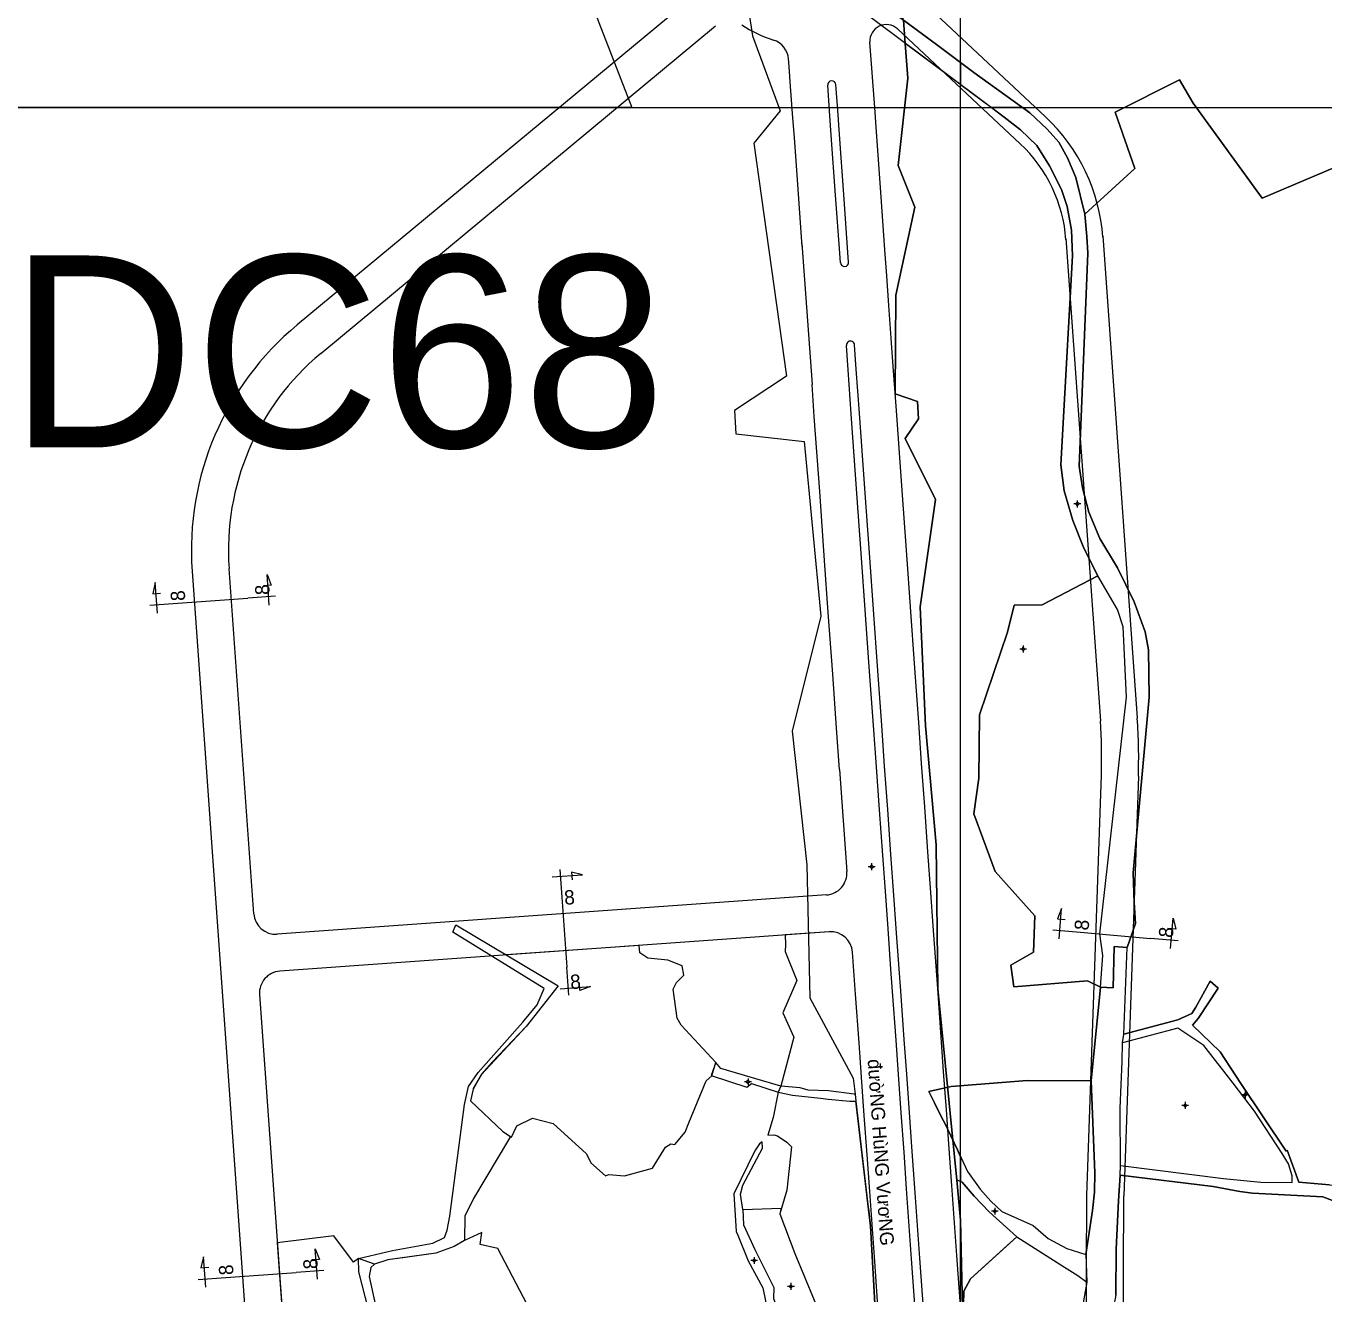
# Model space of a CAD drawing. Extents: x 547408 to 554234, y 1833375 to 1843904.
# Drawn here: x 551159.2 to 551632.5, y 1839567.3 to 1840029.8 of the extents above; entities that cross this region are included whole.
import ezdxf

# ---------------------------------------------------------------- set-up
doc = ezdxf.new("R2010")
doc.units = 0
for name, color, linetype in [('Level 1', 7, 'Continuous'), ('Level 10', 7, 'Continuous'), ('Level 11', 7, 'Continuous'), ('Level 2', 7, 'Continuous'), ('Level 30', 7, 'Continuous'), ('Level 52', 7, 'Continuous'), ('Level 62', 7, 'Continuous')]:
    doc.layers.add(name, color=color, linetype=linetype)

msp = doc.modelspace()

# ---------------------------------------------------------------- linework, layer by layer
at = {"layer": 'Level 1'}
for points in [[(551247.16, 1839829.68), (551248.66, 1839825.8), (551245.83, 1839825.6)], [(551247.96, 1839818.57), (551247.16, 1839829.68)], [(551206.41, 1839826.77), (551205.48, 1839822.71), (551208.31, 1839822.91)], [(551207.2, 1839815.66), (551206.41, 1839826.77)], [(551204.46, 1839818.51), (551214.56, 1839819.23)], [(551214.56, 1839819.23), (551240.17, 1839821.06)], [(551250.26, 1839821.78), (551240.17, 1839821.06)], [(551351.08, 1839719.4), (551362.19, 1839720.19)], [(551353.93, 1839722.14), (551354.65, 1839712.04)], [(551362.19, 1839720.19), (551358.13, 1839721.12), (551358.34, 1839718.29)], [(551354.65, 1839712.04), (551356.48, 1839686.43)], [(551536.83, 1839707.93), (551535.28, 1839704.07), (551538.1, 1839703.82)], [(551535.87, 1839696.83), (551536.83, 1839707.93)], [(551577.54, 1839704.39), (551578.4, 1839700.32), (551575.58, 1839700.56)], [(551576.57, 1839693.29), (551577.54, 1839704.39)], [(551533.61, 1839700.08), (551543.69, 1839699.2)], [(551543.69, 1839699.2), (551569.27, 1839696.98)], [(551579.36, 1839696.1), (551569.27, 1839696.98)], [(551357.2, 1839676.33), (551356.48, 1839686.43)], [(551353.99, 1839678.64), (551365.1, 1839679.43)], [(551365.1, 1839679.43), (551361.22, 1839677.94), (551361.02, 1839680.77)], [(551264.74, 1839583.77), (551266.23, 1839579.88), (551263.41, 1839579.68)], [(551265.53, 1839572.66), (551264.74, 1839583.77)], [(551223.98, 1839580.85), (551223.05, 1839576.8), (551225.88, 1839577)], [(551224.78, 1839569.75), (551223.98, 1839580.85)], [(551222.04, 1839572.59), (551232.13, 1839573.32)], [(551232.13, 1839573.32), (551257.74, 1839575.15)], [(551267.84, 1839575.87), (551257.74, 1839575.15)]]:
    msp.add_lwpolyline(points, dxfattribs=at)
at = {"layer": 'Level 10'}
for p, q in [((551479.19, 1840031.88), (551479.81, 1840023.44)), ((551559.44, 1839662.09), (551560.66, 1839693.61)), ((551558.96, 1839658.89), (551559.44, 1839662.09)), ((551461.53, 1839640.22), (551461.83, 1839637.64)), ((551497.14, 1839623.41), (551498.56, 1839608.95)), ((551558.17, 1839610.63), (551558.25, 1839614.11)), ((551545.61, 1839581.62), (551545.97, 1839571.58))]:
    msp.add_line(p, q, dxfattribs=at)
for points in [[(551416.64, 1840074.89), (551424.17, 1840026.23), (551434.21, 1839998.79), (551424.62, 1839987.08), (551436.5, 1839902.05), (551417.51, 1839889.51), (551418.07, 1839881.03), (551443.01, 1839878.23), (551448.98, 1839814.54), (551438.57, 1839772.51), (551443.94, 1839723.78), (551445.03, 1839675.24), (551460.86, 1839645.99), (551461.53, 1839640.22)], [(551634.43, 1839607.03), (551623.31, 1839608.05), (551619.09, 1839619.69), (551618.63, 1839619.43), (551602.13, 1839644), (551594.64, 1839655.66), (551584.56, 1839665.36), (551586.63, 1839667.74), (551593.88, 1839678.86), (551591.03, 1839681.43), (551585.78, 1839671.88), (551584.25, 1839669.57), (551579.17, 1839667.27), (551559.44, 1839662.09), (551560.66, 1839693.61), (551563.76, 1839702.35), (551563.27, 1839710.01), (551562.88, 1839720.86), (551568.74, 1839784.91), (551568.48, 1839802.21), (551567.32, 1839808.84), (551563.29, 1839819.68), (551557.21, 1839832.1), (551550.77, 1839842.78), (551546.75, 1839852.39), (551544.43, 1839861.3), (551543.19, 1839869.23), (551546.34, 1839946.93), (551546.05, 1839952.96), (551545.3, 1839961.14), (551542.04, 1839974.55), (551539.01, 1839981.64), (551535.84, 1839987.35), (551531.52, 1839992.14), (551525.28, 1839998.11), (551504.83, 1840012.79), (551491.72, 1840022.65), (551479.19, 1840031.88)], [(551479.19, 1840031.88), (551491.72, 1840022.65), (551504.83, 1840012.79), (551525.28, 1839998.11), (551531.52, 1839992.14), (551535.84, 1839987.35), (551539.01, 1839981.64), (551542.04, 1839974.55), (551545.3, 1839961.14), (551546.05, 1839952.96), (551546.34, 1839946.93), (551543.19, 1839869.23), (551544.43, 1839861.3), (551546.75, 1839852.39), (551550.77, 1839842.78), (551557.21, 1839832.1), (551563.29, 1839819.68), (551567.32, 1839808.84), (551568.48, 1839802.21), (551568.74, 1839784.91), (551562.88, 1839720.86), (551563.27, 1839710.01), (551563.76, 1839702.35), (551560.66, 1839693.61)], [(551479.81, 1840023.44), (551480.74, 1840010.77), (551477.22, 1839978.92), (551483.27, 1839963.7), (551476.42, 1839931.55), (551476.11, 1839895.58), (551484.22, 1839892.81), (551484.63, 1839886.48), (551479.83, 1839879.33), (551490.86, 1839857.05), (551485.3, 1839817.97), (551487.21, 1839774.56), (551491.07, 1839731.13), (551491.72, 1839678.58), (551497.14, 1839623.41)], [(551551.03, 1839679.17), (551551.78, 1839690.78), (551550.76, 1839698.68), (551560.45, 1839784.99), (551559.28, 1839810.57), (551557.22, 1839816.96), (551550.03, 1839829.23), (551544.88, 1839839.29), (551540.9, 1839849.44), (551537.7, 1839860.21), (551536.48, 1839869.75), (551540.82, 1839945.93), (551540.38, 1839955.25), (551538.81, 1839963.99), (551536.79, 1839970.12), (551532.43, 1839978.75), (551527.81, 1839986.2), (551521.78, 1839991.93), (551515.92, 1839996.51), (551479.81, 1840023.44)], [(551284.24, 1839561.11), (551280.62, 1839575.3), (551280.44, 1839580.22), (551292.82, 1839583.19), (551307.6, 1839585.83), (551311.84, 1839587.84), (551312.83, 1839590.61), (551313.77, 1839595.71), (551319.16, 1839636.38), (551320.63, 1839643.01), (551324.07, 1839648.01), (551340.43, 1839666.41), (551345.61, 1839672.71), (551348.13, 1839678.73), (551314.82, 1839699.19), (551315.99, 1839701.89), (551353.29, 1839679.65), (551341.58, 1839664.79), (551329.26, 1839651.81), (551325.29, 1839647.43), (551325.17, 1839647.25), (551322.34, 1839642.25), (551322.23, 1839641.96), (551321.37, 1839637.76), (551333.08, 1839626.57), (551335.93, 1839624.72)], [(551551.03, 1839679.17), (551555.56, 1839678.99), (551555.99, 1839693.97), (551560.66, 1839693.61)], [(551545.61, 1839581.62), (551548.03, 1839597.77), (551548.78, 1839604.47), (551548.95, 1839611.41), (551547.53, 1839645.03), (551551.03, 1839679.17)], [(551559.44, 1839662.09), (551579.17, 1839667.27), (551584.25, 1839669.57), (551585.78, 1839671.88), (551591.03, 1839681.43), (551593.88, 1839678.86), (551586.63, 1839667.74), (551584.56, 1839665.36), (551594.64, 1839655.66), (551602.13, 1839644), (551618.63, 1839619.43), (551619.09, 1839619.69), (551623.31, 1839608.05), (551634.43, 1839607.03), (551637.54, 1839606.83), (551646.06, 1839603.96), (551643.54, 1839598.36), (551631.99, 1839602.72), (551606.38, 1839603.99), (551601.81, 1839604.62), (551592.11, 1839606.48), (551558.17, 1839610.63)], [(551558.25, 1839614.11), (551595.82, 1839609.35), (551609.39, 1839608.11), (551620.82, 1839607.94), (551620.92, 1839610.43), (551619.58, 1839614.81), (551617.16, 1839618.46), (551607.09, 1839633.9), (551599.31, 1839644.22), (551588.7, 1839657.95), (551579.17, 1839664.2), (551558.96, 1839658.89)], [(551558.25, 1839614.11), (551558.22, 1839635.11), (551558.83, 1839652.04), (551558.96, 1839658.89)], [(551461.53, 1839640.22), (551461.19, 1839640.17), (551451.88, 1839641.39), (551444.43, 1839641.65), (551441.45, 1839642.42), (551434.42, 1839643.06), (551423.22, 1839646.32), (551412.59, 1839649.54), (551410.81, 1839651.73), (551409.07, 1839646.92), (551422, 1839642.76), (551423.78, 1839644.04), (551433.49, 1839640.85), (551438.68, 1839639.78), (551448.88, 1839638.76), (551451.68, 1839638.31), (551459.6, 1839637.6), (551461.83, 1839637.64)], [(551465.88, 1839539.69), (551468.92, 1839559.4), (551467.13, 1839592.05), (551461.83, 1839637.64)], [(551335.93, 1839624.72), (551322.41, 1839602.05), (551319.26, 1839595.65), (551319.18, 1839586.79), (551315.33, 1839584.58), (551308.72, 1839582.11), (551297.48, 1839580.64), (551291.17, 1839579.74), (551286.3, 1839578.16), (551284.94, 1839576.91), (551284.32, 1839573.62), (551286.7, 1839563.12)], [(551420.55, 1839598.14), (551419.79, 1839603.65), (551420.6, 1839606.96), (551427.79, 1839620.41), (551427.7, 1839622.74), (551426.62, 1839622.09), (551424.92, 1839619.45), (551417.29, 1839603.83), (551418.16, 1839590.03), (551418.74, 1839588.73), (551422.51, 1839579.34), (551427.86, 1839569.5), (551428.91, 1839564.75), (551428.57, 1839563.1), (551432.41, 1839553.19), (551438.44, 1839539.29), (551438.83, 1839538.46), (551439.79, 1839538.21), (551442.6, 1839540), (551447.84, 1839542.32), (551455.68, 1839546.91), (551457.42, 1839545.23), (551465.34, 1839536.23)], [(551497.14, 1839623.41), (551498.85, 1839619.83), (551502.48, 1839611.94), (551507.09, 1839605.47), (551511.04, 1839601.11), (551515.02, 1839597.35), (551526.43, 1839592.27), (551531.85, 1839587.52), (551538.72, 1839583.88), (551545.61, 1839581.62)], [(551498.56, 1839608.95), (551500.58, 1839608.08), (551504.93, 1839602.97), (551510.35, 1839597.24), (551520.48, 1839588.08), (551537.91, 1839577.12), (551542.76, 1839574.02), (551545.97, 1839571.58)], [(551498.56, 1839608.95), (551500.01, 1839594.2), (551500.73, 1839561.96), (551512.46, 1839504.96), (551513.28, 1839501.74)], [(551558.17, 1839610.63), (551557.53, 1839601.3), (551556.65, 1839583.62), (551556.54, 1839566.86), (551555.78, 1839562.46), (551556.86, 1839539.49), (551562.85, 1839513.14), (551565.35, 1839504.07), (551568, 1839502.06)], [(551556.54, 1839566.86), (551556.65, 1839583.62), (551557.53, 1839601.3), (551558.17, 1839610.63), (551592.11, 1839606.48), (551601.81, 1839604.62), (551606.38, 1839603.99), (551631.99, 1839602.72), (551643.54, 1839598.36)], [(551420.55, 1839598.14), (551434.57, 1839598.57), (551434.06, 1839596.57), (551439.51, 1839582), (551446.66, 1839564.97), (551450.2, 1839557.33), (551452.86, 1839551.17), (551453.45, 1839550.17)], [(551420.55, 1839598.14), (551420.79, 1839592.54), (551424.99, 1839583.45), (551431.9, 1839569.7), (551431.83, 1839565.64), (551435.59, 1839555.73), (551441.68, 1839541.5), (551448.45, 1839544.82), (551454.55, 1839548.19), (551453.78, 1839549.67)], [(551545.97, 1839571.58), (551544.82, 1839564.76), (551546.53, 1839538.36), (551547.87, 1839532.57), (551549.22, 1839524.69), (551551.56, 1839518.76)]]:
    msp.add_lwpolyline(points, dxfattribs=at)
at = {"layer": 'Level 11'}
for p, q in [((551541.91, 1839855.44), (551541.29, 1839855.44)), ((551542.54, 1839856.07), (551541.91, 1839855.44)), ((551541.91, 1839855.44), (551542.54, 1839854.81)), ((551542.54, 1839856.69), (551542.54, 1839856.07)), ((551543.17, 1839855.44), (551542.54, 1839856.07)), ((551542.54, 1839854.81), (551543.17, 1839855.44)), ((551542.54, 1839854.81), (551542.54, 1839854.19)), ((551543.79, 1839855.44), (551543.17, 1839855.44)), ((551522.19, 1839802.53), (551521.56, 1839802.53)), ((551522.81, 1839803.15), (551522.19, 1839802.53)), ((551522.19, 1839802.53), (551522.81, 1839801.91)), ((551522.81, 1839803.78), (551522.81, 1839803.15)), ((551523.44, 1839802.53), (551522.81, 1839803.15)), ((551522.81, 1839801.91), (551523.44, 1839802.53)), ((551522.81, 1839801.91), (551522.81, 1839801.28)), ((551524.06, 1839802.53), (551523.44, 1839802.53)), ((551466.94, 1839723.13), (551466.31, 1839723.13)), ((551467.56, 1839723.75), (551466.94, 1839723.13)), ((551466.94, 1839723.13), (551467.56, 1839722.51)), ((551467.56, 1839724.38), (551467.56, 1839723.75)), ((551468.19, 1839723.13), (551467.56, 1839723.75)), ((551467.56, 1839722.51), (551468.19, 1839723.13)), ((551467.56, 1839722.51), (551467.56, 1839721.88)), ((551468.81, 1839723.13), (551468.19, 1839723.13)), ((551421.87, 1839644.66), (551421.24, 1839644.66)), ((551422.49, 1839645.29), (551421.87, 1839644.66)), ((551421.87, 1839644.66), (551422.49, 1839644.03)), ((551422.49, 1839645.91), (551422.49, 1839645.29)), ((551423.11, 1839644.66), (551422.49, 1839645.29)), ((551422.49, 1839644.03), (551423.11, 1839644.66)), ((551423.74, 1839644.66), (551423.11, 1839644.66)), ((551422.49, 1839644.03), (551422.49, 1839643.41)), ((551603.11, 1839639.9), (551602.48, 1839639.9)), ((551603.73, 1839640.53), (551603.11, 1839639.9)), ((551603.11, 1839639.9), (551603.73, 1839639.27)), ((551603.73, 1839641.15), (551603.73, 1839640.53)), ((551604.35, 1839639.9), (551603.73, 1839640.53)), ((551603.73, 1839639.27), (551604.35, 1839639.9)), ((551604.98, 1839639.9), (551604.35, 1839639.9)), ((551581.23, 1839636.07), (551580.6, 1839636.07)), ((551581.85, 1839636.69), (551581.23, 1839636.07)), ((551581.23, 1839636.07), (551581.85, 1839635.45)), ((551581.85, 1839637.32), (551581.85, 1839636.69)), ((551582.47, 1839636.07), (551581.85, 1839636.69)), ((551581.85, 1839635.45), (551582.47, 1839636.07)), ((551581.85, 1839635.45), (551581.85, 1839634.82)), ((551583.1, 1839636.07), (551582.47, 1839636.07)), ((551603.73, 1839639.27), (551603.73, 1839638.65)), ((551511.87, 1839597.49), (551511.24, 1839597.49)), ((551512.49, 1839598.11), (551511.87, 1839597.49)), ((551511.87, 1839597.49), (551512.49, 1839596.87)), ((551512.49, 1839598.74), (551512.49, 1839598.11)), ((551513.11, 1839597.49), (551512.49, 1839598.11)), ((551512.49, 1839596.87), (551513.11, 1839597.49)), ((551512.49, 1839596.87), (551512.49, 1839596.24)), ((551513.74, 1839597.49), (551513.11, 1839597.49)), ((551424.09, 1839579.48), (551423.47, 1839579.48)), ((551424.72, 1839580.11), (551424.09, 1839579.48)), ((551424.09, 1839579.48), (551424.72, 1839578.85)), ((551424.72, 1839580.73), (551424.72, 1839580.11)), ((551425.35, 1839579.48), (551424.72, 1839580.11)), ((551424.72, 1839578.85), (551425.35, 1839579.48)), ((551424.72, 1839578.85), (551424.72, 1839578.23)), ((551425.97, 1839579.48), (551425.35, 1839579.48)), ((551437.51, 1839570.04), (551436.88, 1839570.04)), ((551438.13, 1839570.67), (551437.51, 1839570.04)), ((551437.51, 1839570.04), (551438.13, 1839569.41)), ((551438.13, 1839571.29), (551438.13, 1839570.67)), ((551438.75, 1839570.04), (551438.13, 1839570.67)), ((551438.13, 1839569.41), (551438.75, 1839570.04)), ((551438.13, 1839569.41), (551438.13, 1839568.79)), ((551439.38, 1839570.04), (551438.75, 1839570.04))]:
    msp.add_line(p, q, dxfattribs=at)
for centre in [(551542.54, 1839855.44), (551522.81, 1839802.53), (551467.56, 1839723.13), (551422.49, 1839644.66), (551603.73, 1839639.9), (551581.85, 1839636.07), (551512.49, 1839597.49), (551424.72, 1839579.48), (551438.13, 1839570.04)]:
    msp.add_circle(centre, 0.15, dxfattribs=at)
at = {"layer": 'Level 2'}
for p, q in [((551480.74, 1840010.77), (551479.81, 1840023.44)), ((551477.22, 1839978.92), (551480.74, 1840010.77)), ((551479.83, 1839879.33), (551484.63, 1839886.48)), ((551490.86, 1839857.05), (551479.83, 1839879.33)), ((551485.3, 1839817.97), (551490.86, 1839857.05)), ((551487.21, 1839774.56), (551485.3, 1839817.97)), ((551498.56, 1839608.95), (551497.14, 1839623.41)), ((551500.01, 1839594.2), (551498.56, 1839608.95))]:
    msp.add_line(p, q, dxfattribs=at)
for points in [[(551479.81, 1840023.44), (551479.19, 1840031.88), (551470.49, 1840070.46), (551447.9, 1840116.2), (551432.59, 1840144.3), (551409.31, 1840180.56), (551397.44, 1840193.76), (551400.55, 1840197.05), (551394.36, 1840202.34), (551391.84, 1840199.51), (551352.1, 1840227.14), (551328.85, 1840238), (551302.73, 1840248.63), (551278.22, 1840254.26), (551249.32, 1840258.41), (551212.51, 1840256.45), (551157.83, 1840247.28), (551113.62, 1840237.67), (551087.08, 1840232.84)], [(551416.64, 1840074.89), (551424.17, 1840026.23), (551434.21, 1839998.79), (551424.62, 1839987.08), (551436.5, 1839902.05), (551417.51, 1839889.51), (551418.07, 1839881.03), (551443.01, 1839878.23), (551448.98, 1839814.54), (551438.57, 1839772.51), (551443.94, 1839723.78), (551445.03, 1839675.24), (551460.86, 1839645.99), (551461.53, 1839640.22), (551461.83, 1839637.64), (551466.21, 1839599.93), (551466.5, 1839597.46), (551467.13, 1839592.05), (551468.92, 1839559.4)], [(551484.63, 1839886.48), (551484.22, 1839892.81), (551476.11, 1839895.58), (551476.42, 1839931.55), (551483.27, 1839963.7), (551477.22, 1839978.92)], [(551497.14, 1839623.41), (551491.72, 1839678.58), (551491.07, 1839731.13), (551487.21, 1839774.56)], [(551556.54, 1839566.86), (551556.65, 1839583.62), (551557.53, 1839601.3), (551558.17, 1839610.63), (551558.25, 1839614.11), (551558.22, 1839635.11), (551558.83, 1839652.04), (551558.96, 1839658.89), (551559.44, 1839662.09), (551560.66, 1839693.61), (551555.99, 1839693.97), (551555.56, 1839678.99), (551551.03, 1839679.17), (551547.53, 1839645.03), (551548.95, 1839611.41), (551548.78, 1839604.47), (551548.03, 1839597.77), (551545.61, 1839581.62), (551545.97, 1839571.58), (551544.82, 1839564.76)], [(551512.46, 1839504.96), (551500.73, 1839561.96), (551500.01, 1839594.2)]]:
    msp.add_lwpolyline(points, dxfattribs=at)
at = {"layer": 'Level 30'}
for points in [[(551402, 1840040.17), (551258.11, 1839920.73)], [(551530.94, 1839996.64), (551487.23, 1840037.6)], [(551266.74, 1839910.34), (551410.62, 1840029.78)], [(551521.71, 1839986.79), (551477.02, 1840028.68)], [(551468.67, 1840000.05), (551466.93, 1840023.86)], [(551438.75, 1839997.88), (551437.78, 1840011.06)], [(551452.21, 1839998.86), (551451.53, 1840008.17)], [(551455.2, 1839999.07), (551454.52, 1840008.39)], [(551455.84, 1839990.19), (551455.2, 1839999.07)], [(551469.31, 1839991.15), (551468.67, 1840000.05)], [(551439.38, 1839989.01), (551438.75, 1839997.88)], [(551452.85, 1839989.98), (551452.21, 1839998.86)], [(551454.42, 1839968.03), (551452.85, 1839989.98)], [(551457.41, 1839968.25), (551455.84, 1839990.19)], [(551470.87, 1839969.21), (551469.31, 1839991.15)], [(551440.35, 1839975.51), (551439.38, 1839989.01)], [(551442.22, 1839949.3), (551440.35, 1839975.51)], [(551455.92, 1839946.95), (551454.42, 1839968.03)], [(551458.92, 1839947.16), (551457.41, 1839968.25)], [(551472.38, 1839948.12), (551470.87, 1839969.21)], [(551538.37, 1839952.21), (551550.94, 1839776.36)], [(551551.83, 1839953.17), (551564.4, 1839777.32)], [(551442.14, 1839950.47), (551445.82, 1839898.96)], [(551456.17, 1839943.44), (551455.92, 1839946.95)], [(551459.17, 1839943.66), (551458.92, 1839947.16)], [(551473.06, 1839938.65), (551472.38, 1839948.12)], [(551473.84, 1839927.77), (551473.06, 1839938.65)], [(551474.69, 1839915.87), (551473.84, 1839927.77)], [(551475.43, 1839905.53), (551474.69, 1839915.87)], [(551458.97, 1839904.35), (551458.33, 1839913.23)], [(551461.96, 1839904.57), (551461.33, 1839913.45)], [(551460.12, 1839888.3), (551458.97, 1839904.35)], [(551463.11, 1839888.51), (551461.96, 1839904.57)], [(551476.57, 1839889.47), (551475.43, 1839905.53)], [(551446.65, 1839887.33), (551445.82, 1839898.96)], [(551448.61, 1839859.94), (551446.65, 1839887.33)], [(551462.07, 1839860.91), (551460.12, 1839888.3)], [(551465.07, 1839861.12), (551463.11, 1839888.51)], [(551478.53, 1839862.08), (551476.57, 1839889.47)], [(551480.33, 1839836.9), (551478.53, 1839862.08)], [(551450.41, 1839834.77), (551448.61, 1839859.94)], [(551463.87, 1839835.73), (551462.07, 1839860.91)], [(551466.86, 1839835.94), (551465.07, 1839861.12)], [(551451.76, 1839815.81), (551450.41, 1839834.77)], [(551465.23, 1839816.77), (551463.87, 1839835.73)], [(551468.22, 1839816.98), (551466.86, 1839835.94)], [(551481.68, 1839817.94), (551480.33, 1839836.9)], [(551219.82, 1839830.98), (551245.77, 1839467.88)], [(551242.29, 1839705.93), (551233.29, 1839831.94)], [(551453.36, 1839793.36), (551451.76, 1839815.81)], [(551466.83, 1839794.32), (551465.23, 1839816.77)], [(551469.82, 1839794.54), (551468.22, 1839816.98)], [(551483.29, 1839795.5), (551481.68, 1839817.94)], [(551484.7, 1839775.75), (551483.29, 1839795.5)], [(551454.78, 1839773.61), (551453.36, 1839793.36)], [(551468.24, 1839774.58), (551466.83, 1839794.32)], [(551471.23, 1839774.79), (551469.82, 1839794.54)], [(551455.85, 1839758.62), (551454.78, 1839773.61)], [(551469.31, 1839759.58), (551468.24, 1839774.58)], [(551472.3, 1839759.8), (551471.23, 1839774.79)], [(551485.77, 1839760.76), (551484.7, 1839775.75)], [(551455.85, 1839758.62), (551458.51, 1839721.38)], [(551470.44, 1839743.81), (551469.31, 1839759.58)], [(551473.43, 1839744.03), (551472.3, 1839759.8)], [(551486.9, 1839744.99), (551485.77, 1839760.76)], [(551545.98, 1839603.26), (551551.3, 1839756.58)], [(551564.79, 1839756.12), (551559.47, 1839603)], [(551471.62, 1839727.36), (551470.44, 1839743.81)], [(551474.61, 1839727.57), (551473.43, 1839744.03)], [(551488.07, 1839728.53), (551486.9, 1839744.99)], [(551472.67, 1839712.54), (551471.62, 1839727.36)], [(551475.67, 1839712.76), (551474.61, 1839727.57)], [(551489.13, 1839713.72), (551488.07, 1839728.53)], [(551451.1, 1839712.83), (551250.84, 1839698.52)], [(551473.54, 1839700.42), (551472.67, 1839712.54)], [(551474.04, 1839714.47), (551474.04, 1839714.47)], [(551476.53, 1839700.64), (551475.67, 1839712.76)], [(551490, 1839701.6), (551489.13, 1839713.72)], [(551475, 1839701), (551475, 1839701)], [(551491.05, 1839686.88), (551490, 1839701.6)], [(551452.06, 1839699.36), (551251.81, 1839685.05)], [(551452.06, 1839699.36), (551436.03, 1839698.22), (551436.2, 1839694.72), (551435.97, 1839692.15), (551440.33, 1839681.56), (551435.19, 1839669.85), (551439.17, 1839660.96), (551434.42, 1839643.06), (551433.49, 1839640.85), (551431.67, 1839631.63), (551429.69, 1839625.21), (551431.85, 1839625.38), (551433.26, 1839624.92), (551436.68, 1839622.62), (551438.29, 1839621.01), (551436.61, 1839605.09), (551434.06, 1839596.57), (551439.51, 1839582), (551443.09, 1839573.49), (551446.66, 1839564.97)], [(551474.59, 1839685.7), (551473.54, 1839700.42)], [(551477.59, 1839685.92), (551476.53, 1839700.64)], [(551461.71, 1839676.62), (551460.61, 1839691.95)], [(551464.87, 1839632.34), (551463.87, 1839646.32), (551462.98, 1839658.88), (551461.71, 1839676.62), (551460.61, 1839691.95)], [(551491.63, 1839678.76), (551491.05, 1839686.88)], [(551475.17, 1839677.58), (551474.59, 1839685.7)], [(551478.17, 1839677.8), (551477.59, 1839685.92)], [(551476.44, 1839659.84), (551475.17, 1839677.58)], [(551479.43, 1839660.05), (551478.17, 1839677.8)], [(551492.9, 1839661.01), (551491.63, 1839678.76)], [(551244.4, 1839676.5), (551257.71, 1839490.14)], [(551462.98, 1839658.88), (551461.71, 1839676.62)], [(551463.87, 1839646.32), (551462.98, 1839658.88)], [(551477.34, 1839647.28), (551476.44, 1839659.84)], [(551480.33, 1839647.49), (551479.43, 1839660.05)], [(551493.8, 1839648.45), (551492.9, 1839661.01)], [(551464.87, 1839632.34), (551463.87, 1839646.32)], [(551478.34, 1839633.31), (551477.34, 1839647.28)], [(551481.33, 1839633.52), (551480.33, 1839647.49)], [(551494.79, 1839634.48), (551493.8, 1839648.45)], [(551465.89, 1839618.05), (551464.87, 1839632.34)], [(551470.52, 1839553.26), (551470.1, 1839559.13), (551468.67, 1839579.15), (551466.85, 1839604.66), (551465.89, 1839618.05), (551464.87, 1839632.34)], [(551479.36, 1839619.01), (551478.34, 1839633.31)], [(551482.35, 1839619.23), (551481.33, 1839633.52)], [(551495.82, 1839620.19), (551494.79, 1839634.48)], [(551466.85, 1839604.66), (551465.89, 1839618.05)], [(551480.32, 1839605.63), (551479.36, 1839619.01)], [(551483.31, 1839605.84), (551482.35, 1839619.23)], [(551496.77, 1839606.8), (551495.82, 1839620.19)], [(551498.6, 1839581.29), (551496.77, 1839606.8)], [(551468.67, 1839579.15), (551466.85, 1839604.66)], [(551482.14, 1839580.11), (551480.32, 1839605.63)], [(551485.13, 1839580.32), (551483.31, 1839605.84)], [(551545.72, 1839548.73), (551545.98, 1839603.26)], [(551559.22, 1839548.67), (551559.47, 1839603)], [(551348.21, 1839550.92), (551345.98, 1839555.8), (551331.27, 1839583.86), (551324.81, 1839585.35), (551325.43, 1839589.68), (551319.18, 1839586.79), (551315.33, 1839584.58), (551308.72, 1839582.11), (551291.17, 1839579.74), (551286.3, 1839578.16), (551280.44, 1839580.22), (551278.71, 1839578.9), (551271.46, 1839588.45), (551250.87, 1839585.97), (551257.71, 1839490.14)], [(551470.1, 1839559.13), (551468.67, 1839579.15)], [(551483.57, 1839560.09), (551482.14, 1839580.11)], [(551486.56, 1839560.31), (551485.13, 1839580.32)], [(551500.03, 1839561.27), (551498.6, 1839581.29)]]:
    msp.add_lwpolyline(points, dxfattribs=at)
msp.add_lwpolyline([(551398.07, 1839665.37), (551396.69, 1839667.84), (551395.21, 1839678.42), (551396.4, 1839680.92), (551399.13, 1839683.51), (551398.47, 1839686.94), (551393.26, 1839689.05), (551386, 1839689.78), (551382.99, 1839691.75), (551382.77, 1839694.41), (551334.34, 1839690.95), (551353.29, 1839679.65), (551341.58, 1839664.79), (551325.17, 1839647.25), (551322.23, 1839641.96), (551321.37, 1839637.76), (551333.08, 1839626.57), (551336.22, 1839624.53), (551338.22, 1839628.57), (551343.9, 1839631.36), (551351.4, 1839629.4), (551363.64, 1839618.35), (551365.18, 1839615.15), (551370.57, 1839610.39), (551371.79, 1839610.87), (551377.47, 1839610.35), (551387.71, 1839613.22), (551392.45, 1839620.86), (551394.34, 1839622.05), (551395.76, 1839621.79), (551399.59, 1839626.3), (551400.95, 1839629.7), (551407.2, 1839644.98), (551409.24, 1839646.86), (551410.81, 1839651.73)], close=True, dxfattribs=at)
for centre, radius, start, end in [((551445.48, 1840067.49), 45, 235.8566, 252.2189), ((551472.91, 1840024.3), 6, 46.852, 184.1824), ((551429.29, 1840017.02), 8, 4.7956, 72.2189), ((550817.76, 1839965.72), 621.68, 4.18241, 4.79561), ((551453.03, 1840008.28), 1.5, 4.1824, 184.1824), ((551485.29, 1839947.94), 66.75, 4.0884, 46.852), ((551485.29, 1839947.94), 53.25, 4.0884, 46.852), ((551457.67, 1839943.55), 1.5, 184.0877, 4.0877), ((551326.3, 1839838.59), 106.75, 129.6978, 184.0877), ((551459.83, 1839913.34), 1.5, 4.0877, 184.0877), ((551326.3, 1839838.59), 93.25, 129.6978, 184.0877), ((551364.91, 1839763.06), 200, 358.0106, 4.0884), ((551364.91, 1839763.06), 186.5, 358.0106, 4.0884), ((551450.53, 1839720.81), 8, 274.0877, 4.0934), ((551250.27, 1839706.5), 8, 184.0877, 274.0877), ((551452.63, 1839691.38), 8, 4.0877, 94.0877), ((551452.63, 1839691.38), 8, 4.0877, 94.0877), ((551252.38, 1839677.07), 8, 94.0877, 184.0877)]:
    msp.add_arc(centre, radius, start, end, dxfattribs=at)
at = {"layer": 'Level 52'}
for p, q in [((551491.72, 1840022.65), (551473.12, 1840036.35)), ((551500, 1840016.42), (551491.72, 1840022.65)), ((551500, 1840016.42), (551500, 1840008.39)), ((551579.85, 1840010.19), (551556.38, 1839998.32)), ((551584.74, 1840001.64), (551579.85, 1840010.19)), ((551579.85, 1840010.19), (551584.74, 1840001.64)), ((551500, 1840008.39), (551511.24, 1840000)), ((551380.09, 1840000), (551126.34, 1840000)), ((551522.67, 1840000), (551511.24, 1840000)), ((551511.24, 1840000), (551522.67, 1840000)), ((551609.98, 1839967.02), (551584.74, 1840001.64)), ((551540.82, 1839945.93), (551536.48, 1839869.75)), ((551536.48, 1839869.75), (551537.7, 1839860.21)), ((551527.04, 1839705.21), (551526.56, 1839691.98)), ((551526.56, 1839691.98), (551518.27, 1839687.18)), ((551518.27, 1839687.18), (551526.56, 1839691.98)), ((551518.27, 1839687.18), (551519.35, 1839679.28)), ((551519.35, 1839679.28), (551518.27, 1839687.18)), ((551551.03, 1839679.17), (551547.53, 1839645.03)), ((551547.53, 1839645.03), (551524.23, 1839645.13)), ((551488.42, 1839641.1), (551490.47, 1839637.02)), ((551490.47, 1839637.02), (551492.56, 1839632.7)), ((551495.19, 1839627.49), (551498.85, 1839619.83)), ((551498.85, 1839619.83), (551500, 1839617.33)), ((551500, 1839617.33), (551500, 1839608.33)), ((551500, 1839608.33), (551500, 1839617.33)), ((551520.48, 1839588.08), (551515.79, 1839583.84))]:
    msp.add_line(p, q, dxfattribs=at)
for points in [[(551380.41, 1840102.63), (551375.37, 1840077.11), (551364.14, 1840041.48), (551380.09, 1840000)], [(551536.48, 1839869.75), (551540.82, 1839945.93), (551540.38, 1839955.25), (551538.81, 1839963.99), (551536.79, 1839970.12), (551532.43, 1839978.75), (551527.81, 1839986.2), (551521.78, 1839991.93), (551515.92, 1839996.51), (551468.78, 1840031.67), (551456.7, 1840040.77), (551447.59, 1840048.84), (551426.95, 1840066.64), (551402.18, 1840086.48), (551380.41, 1840102.63)], [(551453.41, 1840053.69), (551461.11, 1840045.73), (551473.12, 1840036.35), (551491.72, 1840022.65), (551500, 1840016.42)], [(551584.74, 1840001.64), (551609.98, 1839967.02), (551640.3, 1839979.91), (551661.94, 1839990.61), (551690.14, 1840006.68), (551708.91, 1840018.47)], [(551708.91, 1840018.47), (551690.14, 1840006.68), (551661.94, 1839990.61), (551640.3, 1839979.91), (551609.98, 1839967.02)], [(551500, 1840008.39), (551500, 1840016.42)], [(551556.39, 1839998.32), (551579.85, 1840010.19)], [(551000, 1840000), (551500, 1840000), (551500, 1840008.39)], [(551511.24, 1840000), (551515.92, 1839996.51), (551521.78, 1839991.93), (551527.81, 1839986.2), (551532.43, 1839978.75), (551536.79, 1839970.12), (551538.81, 1839963.99), (551540.38, 1839955.25), (551540.82, 1839945.93)], [(551545.3, 1839961.14), (551542.04, 1839974.55), (551539.01, 1839981.64), (551535.84, 1839987.35), (551531.52, 1839992.14), (551525.28, 1839998.11), (551522.67, 1840000)], [(551522.67, 1840000), (551525.28, 1839998.11), (551531.52, 1839992.14), (551535.84, 1839987.35), (551539.01, 1839981.64), (551542.04, 1839974.55), (551545.3, 1839961.14)], [(551556.38, 1839998.32), (551563.46, 1839977.81), (551545.3, 1839961.14)], [(551545.3, 1839961.14), (551563.46, 1839977.81), (551556.39, 1839998.32)], [(551550.03, 1839829.23), (551544.88, 1839839.29), (551540.9, 1839849.44), (551537.7, 1839860.21), (551536.48, 1839869.75)], [(551537.7, 1839860.21), (551540.9, 1839849.44), (551544.88, 1839839.29), (551550.03, 1839829.23)], [(551550.03, 1839829.23), (551529.77, 1839818.66), (551519.51, 1839818.52), (551517.14, 1839808.66), (551506.82, 1839778.53), (551506.61, 1839755.4), (551504.76, 1839742.42)], [(551504.76, 1839742.42), (551506.61, 1839755.4), (551506.82, 1839778.53), (551517.14, 1839808.66), (551519.51, 1839818.52), (551529.77, 1839818.66), (551550.03, 1839829.23)], [(551504.76, 1839742.42), (551512.56, 1839721.37), (551527.04, 1839705.21)], [(551526.56, 1839691.98), (551527.04, 1839705.21), (551512.56, 1839721.37), (551504.76, 1839742.42)], [(551519.35, 1839679.28), (551546.21, 1839681.51), (551551.03, 1839679.17)], [(551547.53, 1839645.03), (551551.03, 1839679.17), (551546.21, 1839681.51), (551519.35, 1839679.28)], [(551524.23, 1839645.13), (551496.54, 1839642.92), (551488.42, 1839641.1)], [(551488.42, 1839641.1), (551496.54, 1839642.92), (551524.23, 1839645.13), (551547.53, 1839645.03)], [(551500, 1839617.33), (551498.85, 1839619.83), (551495.19, 1839627.49), (551494.92, 1839628.13), (551492.56, 1839632.7), (551490.47, 1839637.02), (551488.42, 1839641.1)], [(551492.56, 1839632.7), (551494.92, 1839628.13), (551495.19, 1839627.49)], [(551500, 1839608.33), (551500.58, 1839608.08), (551504.93, 1839602.97), (551510.35, 1839597.24), (551520.48, 1839588.08)], [(551520.48, 1839588.08), (551510.35, 1839597.24), (551504.93, 1839602.97), (551500.58, 1839608.08), (551500, 1839608.33)], [(551477.15, 1839527.27), (551489.25, 1839542.01), (551495.74, 1839551.89), (551498.68, 1839556.6), (551500.01, 1839559.2), (551500.85, 1839561.85), (551501.21, 1839566.68), (551501.11, 1839568.25), (551503.56, 1839572.78), (551520.48, 1839588.08)], [(551515.79, 1839583.84), (551503.56, 1839572.78), (551501.11, 1839568.25), (551501.21, 1839566.68), (551500.85, 1839561.85), (551500.01, 1839559.2), (551498.68, 1839556.6), (551495.74, 1839551.89), (551489.25, 1839542.01), (551477.15, 1839527.27)]]:
    msp.add_lwpolyline(points, dxfattribs=at)
at = {"layer": 'Level 62'}
for p, q in [((551500, 1835000), (551500, 1841000)), ((549500, 1840000), (553000, 1840000))]:
    msp.add_line(p, q, dxfattribs=at)

# ---------------------------------------------------------------- texts
at = {"layer": 'Level 1'}
for s, height, rotation, p in [('8', 5.21, 94.0877, (551248.14, 1839822.41)), ('8', 5.21, 94.0877, (551217.37, 1839820.22)), ('8', 5.21, 4.0877, (551355.64, 1839709.23)), ('8', 5.21, 85.0321, (551546.62, 1839699.74)), ('8', 5.21, 85.0321, (551577.35, 1839697.06)), ('8', 5.21, 4.0877, (551357.83, 1839678.46)), ('đườNG HùNG VươNG', 5, 273.9419, (551466.09, 1839652.79)), ('8', 5.21, 94.0877, (551234.94, 1839574.31)), ('8', 5.21, 94.0877, (551265.71, 1839576.5))]:
    msp.add_text(s, height=height, rotation=rotation, dxfattribs=at).set_placement(p)
at = {"layer": 'Level 62'}
msp.add_text('DC68', height=70, dxfattribs=at).set_placement((551153.13, 1839876.06))

doc.saveas('drawing.dxf')
